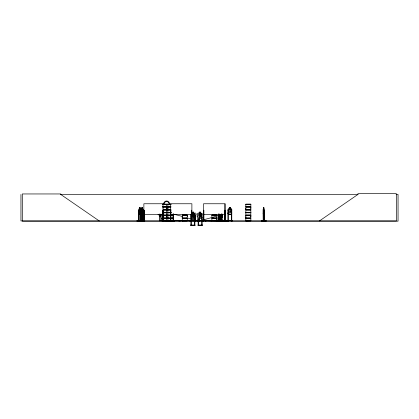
<?xml version="1.0" encoding="UTF-8"?>
<svg xmlns="http://www.w3.org/2000/svg" width="419" height="419" viewBox="0 0 419 419"><rect width="100%" height="100%" fill="white"/><g stroke="black" fill="none" stroke-linecap="round" stroke-linejoin="round"><path stroke-width="0.63" d="M166.474 216.733L166.474 215.507L166.474 217.964M166.474 208.337L166.474 207.112M167.862 216.733L167.862 217.964L167.857 215.507M167.862 208.337L167.862 209.563L167.857 207.112M187.262 217.959L182.265 217.959L182.27 216.733M187.256 215.507L187.256 216.733L187.262 215.507L182.265 215.507L182.265 217.959M245.833 217.959L245.833 215.507L250.829 215.507L250.824 217.964L245.833 217.959L245.838 216.733M245.833 209.563L245.833 207.112L250.829 207.112L250.824 209.563L245.833 209.563L245.838 208.337M250.824 216.733L250.824 215.507M250.824 208.337L250.824 207.112M227.051 220.918L220.886 220.902M218.739 214.423L218.728 216.937L222.709 216.979L222.693 214.449M219.127 214.428L219.116 216.937L218.728 216.937L218.718 216.089L219.147 216.089M264.038 214.282L264.143 212.967L264.08 214.282L263.273 214.282M261.273 220.918L266.254 220.918M182.228 220.897L187.267 220.823L187.262 218.456L182.265 218.456L182.312 220.928M140.433 214.24L140.444 208.981M140.449 214.282L140.669 212.967M142.874 214.282L143.078 212.978M143.115 212.978L142.916 214.282L141.502 214.282M143.026 220.724L143.115 209.448L142.491 208.981M136.908 220.918L144.817 220.892M263.184 209.469L263.321 208.981M202.136 217.372L201.728 218.676L199.261 218.676M217.555 220.892L219.896 220.892M163.269 214.282L163.719 212.978M163.237 216.796L163.677 215.528M163.724 215.534L163.269 216.843L160.184 216.843L159.822 214.36M263.509 209.029L263.347 211.92L263.509 212.967L263.813 212.967L263.823 207.672L263.499 207.672L263.174 209.453L263.2 220.928M138.935 220.928L138.888 209.453L139.077 208.981L139.517 208.981M139.113 208.981L139.071 214.282L140.485 214.282M141.554 208.981L141.376 209.469L141.507 208.981L141.973 208.981M227.454 220.892L228.224 220.892M197.894 225.312L202.325 225.296M198.114 225.118L198.171 219.043M160.639 214.952L161.043 215.078L161.524 214.219M159.639 214.518L159.723 214.947M193.746 214.444L193.206 215.356C195.044 217.236 193.426 217.634 192.929 215.644C192.373 217.723 190.907 216.969 192.667 215.366C190.886 213.57 192.452 213.171 192.95 215.062L193.636 213.868L194.044 213.905M199.334 216.314L199.894 215.366M163.022 214.476L162.363 215.528L161.137 215.528L160.482 214.476M141.962 209.029L141.669 211.92L141.962 212.967L142.512 212.967L142.806 209.463L142.491 207.672M195.825 220.614L196.034 220.918L193.625 220.923L193.772 220.614M194.306 220.918L194.536 220.928M195.495 220.719L195.6 220.347L195.369 220.928M194.296 220.829L195.767 220.755M195.626 220.923L195.38 220.755C195.474 221.771 196.233 219.069 195.731 220.614M197.433 220.923L197.632 220.755M197.841 220.614L197.684 220.059L197.59 220.923M197.689 220.918L199.805 220.918M197.941 220.923L198.323 220.865M198.218 220.928L197.951 220.834L199.858 220.907M199.549 220.923L199.685 220.059M245.833 212.423L245.833 210.055L250.829 210.055L250.829 212.423L245.817 212.522M245.833 220.818L245.838 218.456L250.829 218.456L250.829 220.818L245.817 220.923M319.456 220.928L357.92 194.458L357.92 193.678L396.379 193.678L396.379 220.928L20.95 220.928L20.95 194.458M191.661 213.858L192.321 213.423L194.484 213.376M195.175 220.928L195.741 220.923M195.479 220.834L195.762 220.928M198.108 220.829L197.695 220.755M198.082 220.928L198.349 220.865M198.344 220.928L197.993 220.928M199.056 220.865L199.324 220.928M199.334 220.813L199.413 220.347L199.57 220.928M190.666 225.302L195.128 225.302M199.214 216.953L200.156 215.644C200.654 217.634 202.277 217.236 200.439 215.356C202.016 213.9 200.748 213.035 200.182 215.062L199.737 214.287M60.273 194.458L358.119 194.458M396.086 194.458L398.05 194.458L398.05 221.153L22.301 221.153L22.301 193.955L60.765 193.955L60.765 194.458L99.224 220.928M162.734 204.153L171.004 204.153M245.827 204.153L250.834 204.153M162.734 204.247L171.004 204.252M162.74 204.399L170.999 204.399M245.838 204.399L250.824 204.399M162.734 206.614L170.999 206.614M162.719 206.787L170.355 206.787M245.796 206.787L250.861 206.787M162.719 206.939L170.355 206.939M245.796 206.939L250.861 206.939M162.734 207.112L170.999 207.112M141.905 208.981L141.905 207.672L142.528 207.672L142.528 208.981M139.496 207.714L140.082 207.714M141.926 207.714L142.512 207.714M229.251 207.714L230.46 207.714M263.509 207.714L263.855 207.714M139.983 207.934L139.632 207.934L139.632 208.369L139.983 208.369M263.567 207.934L263.567 208.369M140.061 208.981L140.48 208.981M229.214 208.981L228.329 208.981L227.915 209.453L227.936 220.928L227.978 220.541M230.492 208.981L231.335 208.981L231.791 209.448L231.775 220.928M139.087 209.029L140.475 209.029M141.512 209.029L142.9 209.029M228.345 209.029L231.319 209.029M263.284 209.029L264.075 209.029M140.69 209.448L140.648 220.928M141.318 209.453L141.371 220.928M141.962 209.463L142.512 209.463L142.512 211.92L141.962 211.92M163.337 209.563L170.999 209.563M163.981 209.736L170.355 209.736M245.796 209.736L250.861 209.736M163.981 209.888L170.355 209.888M245.796 209.888L250.861 209.888M163.337 210.055L170.999 210.055M140.344 210.249L140.627 210.249M143.047 210.249L142.926 220.928M162.991 210.249L162.603 210.249L162.63 220.928M163.677 210.249L163.316 210.249L163.358 220.928M170.538 210.249L170.9 210.249L170.894 220.928L170.858 220.541M191.897 210.249L191.535 210.249L191.493 220.928M203.519 210.249L203.885 210.249L203.922 220.928M224.877 210.249L224.516 210.249L224.558 220.928M225.118 210.249L224.935 220.928M227.899 210.249L228.282 210.249M231.393 210.249L231.775 210.249M263.211 210.249L263.31 220.928L263.347 214.02M163.337 212.36L170.999 212.36M245.838 212.36L250.824 212.36M163.337 212.428L171.004 212.428M163.337 212.553L171.004 212.553M245.827 212.553L250.834 212.527M163.337 212.643L171.004 212.643M163.803 212.752L164.164 212.752M170.172 212.752L170.533 212.752M248.148 212.752L248.509 212.752M163.337 212.794L170.999 212.794M245.838 212.794L250.824 212.794M138.888 212.978L139.108 214.282M141.318 212.978L141.549 214.282M263.174 212.978L263.315 214.282M198.658 213.376L201.717 213.376L202.136 213.847L202.12 225.322M199.549 213.858L200.774 213.858L200.774 216.314L199.549 216.314L199.549 215.083M139.087 214.24L140.475 214.24M141.512 214.24L142.9 214.24M263.284 214.24L264.075 214.24M228.313 214.282L231.351 214.282L231.791 212.978L231.309 214.24L228.345 214.24L227.957 212.967M143.879 214.439L162.991 214.439M170.538 214.439L191.897 214.439M203.524 214.439L224.877 214.439M157.979 214.528L159.189 214.528M202.089 214.643L201.728 214.643L201.769 225.322M163.337 215.015L172.853 215.015M182.265 215.015L187.262 215.015M211.899 215.015L216.895 215.015M163.981 215.188L172.885 215.188M182.234 215.188L187.298 215.188M211.862 215.188L216.927 215.188M245.796 215.188L250.861 215.188M159.173 214.528L159.173 215.376L159.21 214.486L159.629 215.141M163.981 215.34L172.885 215.34M182.234 215.34L187.298 215.34M211.862 215.34L216.927 215.34M245.796 215.34L250.861 215.34M163.337 215.507L172.853 215.507M216.895 215.507L211.899 215.507L211.904 216.733M159.592 215.843L159.173 215.376M222.709 216.089L222.264 216.089L222.264 216.979M220.541 216.199L220.541 217.314L220.871 217.314M219.147 216.754L222.264 216.754M199.549 217.361L200.774 217.361L201.434 216.314L201.434 213.858L200.774 213.423L200.821 212.066L199.507 212.066L199.507 213.376M161.488 217.959L172.853 217.959M211.899 217.959L216.895 217.959L216.895 216.733L216.89 217.964M161.451 218.131L172.885 218.131M182.234 218.131L187.298 218.131M211.862 218.131L216.927 218.131M245.796 218.131L250.861 218.131M161.451 218.283L172.885 218.283M182.234 218.283L187.298 218.283M211.862 218.283L216.927 218.283M245.796 218.283L250.861 218.283M172.853 218.456L161.488 218.456L161.488 220.818L174.723 220.902M216.895 218.456L211.899 218.456L211.899 220.818L216.895 220.823L216.895 218.456L216.859 220.928M194.5 218.676L191.415 218.676L190.964 217.372L190.964 214.428M193.877 220.059L194.044 220.614M220.384 220.038L220.771 220.038M218.592 220.263L222.819 220.263M194.364 220.347L194.269 220.918M194.212 220.415L195.547 220.415L195.825 215.266A1.336 1.336 0 0 0 195.825 213.381A1.336 1.336 0 0 0 193.934 213.381A1.336 1.336 0 0 0 193.934 215.266L194.212 220.415M198.182 220.504L199.182 220.525L199.365 217.094A0.89 0.89 0 0 0 199.182 215.691C199.994 213.941 197.48 213.941 198.292 215.691A0.89 0.89 0 0 0 198.108 217.094L198.292 220.525M138.72 220.541L139.077 220.541M140.664 220.541L140.313 220.541L140.323 220.928M141.161 220.541L141.512 220.541M142.732 220.541L143.083 220.541M143.78 220.541L144.241 220.541M159.712 220.541L160.158 220.541L160.158 220.928L160.116 214.02M163.028 220.541L162.567 220.541L162.567 220.928M163.719 220.541L163.274 220.541L163.274 220.928M225.176 220.598L170.114 220.598L170.114 220.928M263.179 220.541L263.467 220.541M264.064 220.541L264.347 220.541M138.935 220.651L140.449 220.651M141.371 220.651L142.869 220.651M160.158 220.651L163.274 220.651M170.596 220.651L173.147 220.651M219.074 220.651L221.688 220.651M228.297 220.651L231.382 220.651M263.31 220.651L264.216 220.651M161.493 220.755L174.681 220.928M181.312 220.708L187.256 220.755M206.651 220.708L205.21 220.928M206.897 220.708L211.763 220.928M211.904 220.755L227.046 220.928M228.261 220.708L227.491 220.928M231.44 220.713L232.189 220.928M245.838 220.755L250.824 220.755M232.226 220.892L231.471 220.902M190.896 224.935L191.342 224.935L191.342 225.322M194.458 224.935L194.903 224.935L194.914 225.322L194.861 220.3M198.124 224.935L198.575 224.935L198.569 225.322M202.131 224.935L201.686 224.935L201.686 225.322M191.342 225.045L194.458 225.045M198.569 225.045L201.686 225.045M194.442 220.928L194.186 220.719M167.83 212.517L167.862 210.055M194.201 213.858L193.547 213.423L193.547 212.108M199.517 220.918L199.035 220.913L199.402 220.923M163.258 208.981L163.719 209.448L163.719 220.928M163.258 211.543L163.724 212.004M163.237 211.585L163.677 212.024M231.33 208.981L231.786 209.448M201.696 213.423L202.089 213.863M161.991 214.219L162.478 215.078L162.865 214.952M142.869 208.981L143.099 209.463M159.822 215.528L160.22 216.796M227.915 212.978L228.324 214.282M264.038 208.981L264.195 220.928M266.201 220.928L261.33 220.928M264.316 220.928L264.316 210.249L264.085 220.928M264.227 210.249L264.216 220.928M263.87 207.672L263.855 209.029M263.541 207.672L263.551 209.029M263.436 214.02L263.446 220.928M231.817 220.928L231.817 220.541L231.351 220.541L231.351 220.928M231.702 220.541L231.702 220.928M231.471 220.541L231.466 220.928M231.419 210.249L231.419 220.928M228.324 220.928L228.324 220.541L227.863 220.541L227.863 220.928M228.255 210.249L228.261 220.928M228.214 220.541L228.208 220.928M225.113 203.76L225.118 220.928M224.909 220.928L224.877 203.76L203.524 203.76L203.487 220.928M224.474 220.541L224.474 220.928M222.819 220.928L222.819 220.153L218.592 220.153L218.592 220.928M222.599 220.263L222.599 220.928M222.3 214.449L222.3 216.963M222.049 220.541L222.049 220.928M222.012 214.02L221.965 220.928M221.934 214.02L221.876 220.928M221.777 220.541L221.777 220.928M221.719 214.02L221.719 220.928M221.641 214.02L221.604 220.928M221.023 220.928L220.818 215.811L220.839 220.928M220.745 214.35L220.745 220.708M220.593 220.928L220.41 214.35M219.121 214.02L219.074 220.928L219.043 214.02M218.828 214.02L218.875 220.928M218.749 214.02L218.77 220.928M218.713 220.541L218.713 220.928M206.069 220.598L206.069 220.928M205.519 220.598L205.519 220.928M203.838 220.541L203.844 220.928M203.561 220.541L203.561 220.928M202.707 220.598L202.707 220.928M202.047 224.935L202.047 225.322M199.549 212.108L199.549 213.423M199.004 219.446L199.004 220.614L198.397 220.645L198.391 219.446M198.946 220.719L198.946 219.938L198.538 219.938L198.491 225.322M198.213 224.935L198.208 225.322M198.077 220.347L198.03 220.719M195.196 219.446L195.191 220.614L194.589 220.645L194.584 219.446M195.139 220.719L195.139 219.938L194.73 219.938L194.73 220.719M194.5 220.3L194.458 225.322M194.201 214.47L194.201 216.314L193.547 217.361L192.321 217.361L191.661 216.314L191.661 214.47M193.887 220.059L193.877 220.755M193.588 213.376L193.588 212.066L192.274 212.066L192.321 213.423M192.028 220.598L192.028 220.928M191.939 220.541L191.928 220.928M191.855 220.928L191.897 203.76L170.538 203.76L170.596 220.928M191.577 220.541L191.577 220.928M191.258 225.322L191.3 214.643L190.938 214.643L190.907 225.322M190.98 224.935L190.98 225.322M189.77 220.598L189.77 220.928M189.22 220.598L189.22 220.928M180.38 220.928L178.735 220.928M173.466 214.02L173.497 220.928M173.382 214.02L173.382 220.928M173.319 220.541L173.319 220.928M173.178 214.02L173.178 220.928L173.094 214.02M173.063 220.541L173.063 220.928M170.648 220.541L170.68 220.928M170.496 220.541L170.502 220.928M170.418 220.541L170.407 220.928M170.276 220.541L170.344 220.928M170.245 220.541L170.245 220.928M167.961 220.708L167.857 218.456M167.857 204.252L167.862 206.614M167.857 212.648L167.862 215.015M166.479 204.252L166.474 206.614M166.479 207.112L166.474 209.563M166.479 210.055L166.479 212.423M166.479 212.648L166.474 215.015M166.479 218.456L166.479 220.818M163.635 220.541L163.635 220.928M162.97 220.928L162.991 203.76L143.879 203.76L143.837 220.928M162.928 210.249L162.876 220.928M162.724 220.541L162.713 220.928M159.754 214.02L159.712 220.928M144.801 220.928L137.008 220.928M144.241 220.928L144.204 210.249L143.817 210.249L143.78 220.928M144.141 210.249L144.094 220.928L144.084 220.541M143.932 220.541L143.927 220.928M142.764 212.763L142.743 220.928M141.941 207.672L141.973 214.282M141.496 220.928L141.481 210.249L141.198 210.249L141.208 220.928M140.522 220.541L140.59 220.928M140.47 210.249L140.449 220.928M140.344 213.391L140.344 220.928M140.061 207.672L140.04 209.029M139.061 220.928L139.04 210.249L138.757 210.249L138.736 220.928M173.885 214.271A190.676 136.61 7.9 0 1 181.951 216.361M186.942 217.796A190.676 136.61 7.9 0 1 193.856 219.959M219.2 215.256A65.694 17.645 -21 0 1 199.355 220.719M163.53 204.341A3.362 3.059 -90 0 1 166.584 200.973A3.362 3.059 -90 0 1 169.643 204.341M164.086 204.341A2.807 2.551 -90 0 1 166.636 201.529A2.807 2.551 -90 0 1 169.187 204.341M195.558 217.094L195.374 220.525L194.484 220.525L194.301 217.094A0.89 0.89 0 0 1 194.484 215.691C193.672 213.941 196.186 213.941 195.374 215.691A0.89 0.89 0 0 1 195.558 217.094M199.633 215.266L199.355 220.415L198.025 220.415L197.747 215.266A1.336 1.336 0 0 1 197.747 213.381A1.336 1.336 0 0 1 199.633 213.381A1.336 1.336 0 0 1 199.633 215.266M140.375 211.92L140.082 212.967L139.537 212.967L139.244 211.92L139.475 207.672L140.103 207.672L140.375 211.92M231.094 211.92L230.45 212.967L229.251 212.967L228.601 211.92L228.601 209.463L229.251 209.029L229.214 207.672L230.502 207.672L230.46 209.029L231.094 209.463L231.094 211.92M199.072 220.813L199.413 220.86L199.072 220.813M250.834 204.247L245.827 204.247L245.838 206.614L250.829 206.614L250.829 204.252M142.413 207.934L142.062 207.934L142.062 208.369L142.413 208.369L142.413 207.934M230.235 207.934L229.465 207.934L229.465 208.369L230.235 208.369L230.235 207.934M140.082 209.463L139.537 209.463L139.537 211.92L140.082 211.92L140.082 209.463M230.45 209.463L229.251 209.463L229.251 211.92L230.45 211.92L230.45 209.463M263.813 209.463L263.509 209.463L263.509 211.92L263.813 211.92L263.813 209.463M193.327 212.328L192.541 212.328L192.541 212.763L193.327 212.763L193.327 212.328M200.56 212.328L199.769 212.328L199.769 212.763L200.56 212.763L200.56 212.328M250.834 212.648L245.827 212.637L245.838 215.015L250.829 215.015L250.829 212.648M193.547 213.858L192.321 213.858L192.321 216.314L193.547 216.314L193.547 213.858"/></g></svg>
